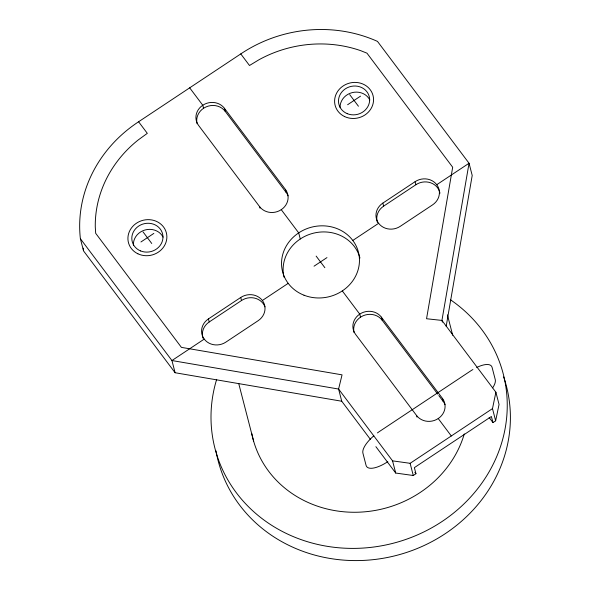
<?xml version="1.0" encoding="UTF-8"?>
<svg xmlns="http://www.w3.org/2000/svg" width="590" height="590" viewBox="0 0 590 590"><rect width="100%" height="100%" fill="white"/><g stroke="black" fill="none" stroke-linecap="round" stroke-linejoin="round"><path stroke-width="0.89" d="M446.18 326.292L472.207 175.444L469.05 163.253L377.489 41.403A133.156 121.924 -14.5 0 0 241.362 53.52L138.016 122.145A133.156 121.924 -14.5 0 0 80.38 238.699L83.529 250.89L175.097 372.733L341.743 401.237L370.38 439.336M489.154 417.506L492.967 422.588L495.644 420.81L492.488 408.619L495.895 392.232L441.932 320.422L469.05 163.253L436.755 184.7A15.665 14.344 -14.5 0 0 415.117 181.668L382.829 203.115A15.665 14.344 -14.5 0 0 378.625 223.3L352.791 240.455M495.644 420.81L499.051 404.423L495.895 392.232M140.929 241.974L153.85 233.397M347.621 104.725L360.534 96.148M175.097 372.733L171.941 360.542L204.236 339.103A15.665 14.344 -14.5 0 1 208.432 318.917L240.727 297.471A15.665 14.344 -14.5 0 1 262.366 300.502L288.2 283.34M202.967 338.144A15.665 14.344 -14.5 0 1 209.221 321.963L241.517 300.517A15.665 14.344 -14.5 0 1 264.976 306.844M377.357 222.342A15.665 14.344 -14.5 0 1 383.611 206.161L415.906 184.722A15.665 14.344 -14.5 0 1 439.978 193.21M314.042 266.186L326.956 257.609M80.38 238.699L171.941 360.542L338.594 389.046L392.557 460.856L410.124 463.312L492.488 408.619M375.882 446.667L395.706 473.047L413.273 475.503L415.95 473.726L414.372 467.634L491.389 416.488L492.967 422.588M349.715 94.636L358.44 106.244M240.772 53.897L249.489 65.497L259.069 59.701A117.476 107.564 -14.5 0 1 360.674 50.659L366.958 53.166L452.685 167.243L426.548 318.74L441.932 320.422L442.382 322.162M189.678 87.822L202.768 105.241A15.665 14.344 -14.5 0 1 224.406 108.265L285.449 189.493L286.239 192.547A15.665 14.344 -14.5 0 1 288.06 195.843M342.303 290.907L359.738 314.116A15.665 14.344 -14.5 0 1 381.376 317.147L442.426 398.375L443.208 401.421A15.665 14.344 -14.5 0 1 445.03 404.718M224.406 108.265L225.196 111.311L286.239 192.547M381.376 317.147L382.165 320.193L437.714 394.105M438.812 395.566L443.208 401.421M203.557 108.287L202.768 105.241A15.665 14.344 -14.5 0 0 198.572 125.419L259.615 206.655A15.665 14.344 -14.5 0 0 281.253 209.679L298.695 232.888L300.273 238.98M316.137 256.097L324.861 267.698M360.527 317.162L359.738 314.116A15.665 14.344 -14.5 0 0 355.541 334.301L416.584 415.53A15.665 14.344 -14.5 0 0 438.223 418.553L451.306 435.966M414.858 472.273L415.95 473.726M138.591 121.747L147.308 133.347L138.296 139.896A117.476 107.564 -14.5 0 0 95.278 226.892L95.683 233.301L181.41 347.377L342.053 374.849L338.594 389.046L341.743 401.237M143.031 231.885L151.748 243.486M415.117 181.668L415.906 184.722M447.426 314.846L452.7 335.26M382.829 203.115L383.611 206.161M416.584 415.53L416.983 417.056M410.124 463.312L413.273 475.503M392.557 460.856L395.706 473.047M259.615 206.655L260.013 208.174M240.727 297.471L241.517 300.517M238.692 383.419L253.612 441.099M208.432 318.917L209.221 321.963M450.561 299.838A148.887 136.327 -14.5 0 1 486.477 476.189A148.887 136.327 -14.5 0 1 300.524 539.415A148.887 136.327 -14.5 0 1 216.663 379.363M503.639 376.914A148.887 136.327 -14.5 0 1 396.163 555.492A148.887 136.327 -14.5 0 1 215.999 450.819M464.293 433.938A109.659 100.411 -14.5 0 1 354.229 512.268A109.659 100.411 -14.5 0 1 251.775 433.517M83.433 249.983A133.156 121.924 -14.5 0 1 83.256 248.154M197.097 123.745A15.665 14.344 -14.5 0 1 206.058 106.915A15.665 14.344 -14.5 0 1 225.196 111.311M354.066 332.62A15.665 14.344 -14.5 0 1 363.027 315.798A15.665 14.344 -14.5 0 1 382.165 320.193M442.426 398.375A15.665 14.344 -14.5 0 1 438.223 418.553M283.989 277.123A39.161 35.857 -14.5 0 1 313.379 233.205A39.161 35.857 -14.5 0 1 359.952 258.036M285.449 189.493A15.665 14.344 -14.5 0 1 281.253 209.679M133.421 245.411A15.665 14.344 -14.5 0 1 145.059 229.982A15.665 14.344 -14.5 0 1 163.091 237.128M262.366 300.502A15.665 14.344 -14.5 0 1 258.169 320.68L225.874 342.126A15.665 14.344 -14.5 0 1 204.236 339.103M340.069 107.417A15.665 14.344 -14.5 0 1 352.142 92.63A15.665 14.344 -14.5 0 1 369.775 99.88M378.625 223.3A15.665 14.344 -14.5 0 0 400.263 226.324L432.559 204.878A15.665 14.344 -14.5 0 0 436.755 184.7M373.831 435.796A23.497 8.835 -36.9 0 0 362.924 453.186L366.073 465.377A23.497 8.835 -36.9 0 0 387.814 461.653M377.423 432.927A23.497 8.835 -36.9 0 1 379.93 431.172L470.355 371.125A23.497 8.835 -36.9 0 1 472.907 369.524M476.713 367.474A23.497 8.835 -36.9 0 1 492.097 367.408L495.253 379.599A23.497 8.835 -36.9 0 1 492.687 387.822M304.005 295.207A39.161 35.857 -14.5 0 0 359.317 257.247A39.161 35.857 -14.5 0 0 298.171 233.242A39.161 35.857 -14.5 0 0 304.005 295.207M140.567 250.92A15.665 14.344 -14.5 0 0 162.936 236.059A15.665 14.344 -14.5 0 0 138.672 226.081A15.665 14.344 -14.5 0 0 140.567 250.92M347.252 113.671A15.665 14.344 -14.5 0 0 369.62 98.81A15.665 14.344 -14.5 0 0 345.356 88.832A15.665 14.344 -14.5 0 0 347.252 113.671M344.553 116.54A19.581 17.929 -14.5 0 0 373.558 99.437A19.581 17.929 -14.5 0 0 344.118 85.344A19.581 17.929 -14.5 0 0 344.553 116.54M137.868 253.781A19.581 17.929 -14.5 0 0 166.874 236.686A19.581 17.929 -14.5 0 0 137.433 222.592A19.581 17.929 -14.5 0 0 137.868 253.781"/></g></svg>
